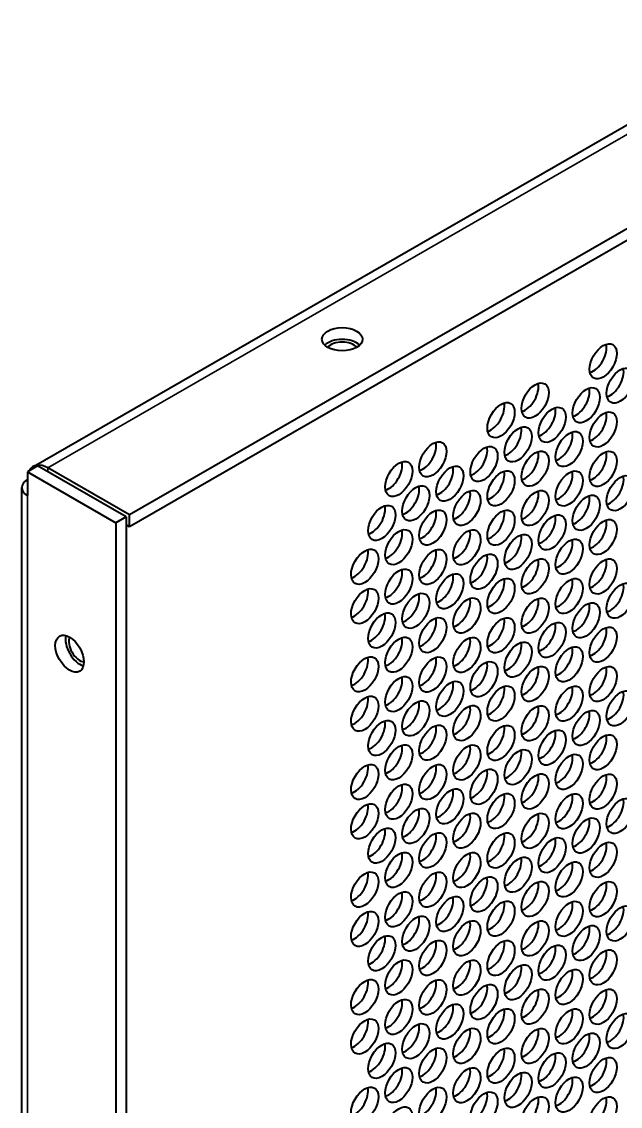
# Model space of a CAD drawing. Header units: millimetres. Extents: x 0 to 1682, y 0 to 1188.
# Drawn here: x 1223.5 to 1259, y 982.1 to 1046.4 of the extents above; entities that cross this region are included whole.
import ezdxf

# ---------------------------------------------------------------- set-up
doc = ezdxf.new("R2010")
doc.units = ezdxf.units.MM
doc.header["$LTSCALE"] = 2
doc.layers.add('가시적인 것(ISO)', color=3, linetype='Continuous', lineweight=40)
doc.layers.add('가시적인 좁은 것(ISO)', color=3, linetype='Continuous', lineweight=35)

msp = doc.modelspace()

# ---------------------------------------------------------------- linework, layer by layer
at = {"layer": '가시적인 것(ISO)'}
for p, q in [((1224.1924, 1020.0203), (1378.1397, 1108.6726)), ((1383.8439, 1105.7964), (1229.8967, 1017.144)), ((1383.8439, 1105.0956), (1229.8967, 1016.4433)), ((1224.4418, 1020.0526), (1223.8357, 1019.7036)), ((1229.6946, 1017.0277), (1224.4418, 1020.0526)), ((1229.8967, 1017.144), (1225.0479, 1019.9362)), ((1223.8357, 1019.7036), (1229.0885, 1016.6787)), ((1223.8357, 1019.7036), (1223.8357, 1018.3021)), ((1223.501, 947.5382), (1223.501, 1018.7674)), ((1229.6946, 1017.0277), (1229.0885, 1016.6787)), ((1229.0885, 1016.6787), (1229.0885, 950.1353)), ((1229.6946, 1017.0277), (1229.6946, 950.4844)), ((1229.8967, 1016.4433), (1229.6946, 1016.5596)), ((1229.8967, 1016.4433), (1229.8967, 1017.144))]:
    msp.add_line(p, q, dxfattribs=at)
for centre, major_axis, ratio in [((1242.5034, 1027.5683), (-1.2, 0), 0.5758617), ((1257.9789, 1026.2603), (-0.5703, -0.9904), 0.5780931), ((1258.9891, 1024.8191), (-0.5703, -0.9904), 0.5780931), ((1253.9383, 1023.9334), (-0.5703, -0.9904), 0.5780931), ((1256.9688, 1023.6558), (-0.5703, -0.9904), 0.5780931), ((1251.918, 1022.7701), (-0.5703, -0.9904), 0.5780931), ((1254.9484, 1022.4923), (-0.5703, -0.9904), 0.5780931), ((1257.9789, 1022.2146), (-0.5703, -0.9904), 0.5780931), ((1252.9281, 1021.3289), (-0.5703, -0.9904), 0.5780931), ((1255.9586, 1021.0512), (-0.5703, -0.9904), 0.5780931), ((1247.8774, 1020.4432), (-0.5703, -0.9904), 0.5780931), ((1250.9079, 1020.1655), (-0.5703, -0.9904), 0.5780931), ((1253.9383, 1019.8877), (-0.5703, -0.9904), 0.5780931), ((1257.9789, 1019.8788), (-0.5703, -0.9904), 0.5780931), ((1245.8571, 1019.2798), (-0.5703, -0.9904), 0.5780931), ((1248.8875, 1019.002), (-0.5703, -0.9904), 0.5780931), ((1251.918, 1018.7244), (-0.5703, -0.9904), 0.5780931), ((1255.9586, 1018.7153), (-0.5703, -0.9904), 0.5780931), ((1258.9891, 1018.4376), (-0.5703, -0.9904), 0.5780931), ((1246.8672, 1017.8387), (-0.5703, -0.9904), 0.5780931), ((1249.8977, 1017.5609), (-0.5703, -0.9904), 0.5780931), ((1253.9383, 1017.5519), (-0.5703, -0.9904), 0.5780931), ((1244.847, 1016.6753), (-0.5703, -0.9904), 0.5780931), ((1256.9688, 1017.2742), (-0.5703, -0.9904), 0.5780931), ((1247.8774, 1016.3975), (-0.5703, -0.9904), 0.5780931), ((1251.918, 1016.3885), (-0.5703, -0.9904), 0.5780931), ((1254.9484, 1016.1107), (-0.5703, -0.9904), 0.5780931), ((1257.9789, 1015.8331), (-0.5703, -0.9904), 0.5780931), ((1245.8571, 1015.2341), (-0.5703, -0.9904), 0.5780931), ((1249.8977, 1015.2251), (-0.5703, -0.9904), 0.5780931), ((1252.9281, 1014.9474), (-0.5703, -0.9904), 0.5780931), ((1243.8367, 1014.0707), (-0.5703, -0.9904), 0.5780931), ((1255.9586, 1014.6696), (-0.5703, -0.9904), 0.5780931), ((1247.8774, 1014.0616), (-0.5703, -0.9904), 0.5780931), ((1250.9079, 1013.784), (-0.5703, -0.9904), 0.5780931), ((1253.9383, 1013.5062), (-0.5703, -0.9904), 0.5780931), ((1257.9789, 1013.4972), (-0.5703, -0.9904), 0.5780931), ((1245.8571, 1012.8983), (-0.5703, -0.9904), 0.5780931), ((1248.8875, 1012.6205), (-0.5703, -0.9904), 0.5780931), ((1251.918, 1012.3428), (-0.5703, -0.9904), 0.5780931), ((1255.9586, 1012.3338), (-0.5703, -0.9904), 0.5780931), ((1243.8367, 1011.7348), (-0.5703, -0.9904), 0.5780931), ((1258.9891, 1012.0561), (-0.5703, -0.9904), 0.5780931), ((1246.8672, 1011.4571), (-0.5703, -0.9904), 0.5780931), ((1249.8977, 1011.1794), (-0.5703, -0.9904), 0.5780931), ((1253.9383, 1011.1704), (-0.5703, -0.9904), 0.5780931), ((1256.9688, 1010.8927), (-0.5703, -0.9904), 0.5780931), ((1244.847, 1010.2937), (-0.5703, -0.9904), 0.5780931), ((1247.8774, 1010.016), (-0.5703, -0.9904), 0.5780931), ((1251.918, 1010.007), (-0.5703, -0.9904), 0.5780931), ((1254.9484, 1009.7292), (-0.5703, -0.9904), 0.5780931), ((1226.3409, 1008.9175), (-0.5988, 1.0399), 0.5780931), ((1257.9789, 1009.4515), (-0.5703, -0.9904), 0.5780931), ((1245.8571, 1008.8526), (-0.5703, -0.9904), 0.5780931), ((1249.8977, 1008.8435), (-0.5703, -0.9904), 0.5780931), ((1252.9281, 1008.5658), (-0.5703, -0.9904), 0.5780931), ((1255.9586, 1008.2881), (-0.5703, -0.9904), 0.5780931), ((1243.8367, 1007.6891), (-0.5703, -0.9904), 0.5780931), ((1247.8774, 1007.6801), (-0.5703, -0.9904), 0.5780931), ((1250.9079, 1007.4024), (-0.5703, -0.9904), 0.5780931), ((1253.9383, 1007.1247), (-0.5703, -0.9904), 0.5780931), ((1257.9789, 1007.1157), (-0.5703, -0.9904), 0.5780931), ((1245.8571, 1006.5167), (-0.5703, -0.9904), 0.5780931), ((1248.8875, 1006.239), (-0.5703, -0.9904), 0.5780931), ((1251.918, 1005.9613), (-0.5703, -0.9904), 0.5780931), ((1255.9586, 1005.9522), (-0.5703, -0.9904), 0.5780931), ((1243.8367, 1005.3533), (-0.5703, -0.9904), 0.5780931), ((1246.8672, 1005.0756), (-0.5703, -0.9904), 0.5780931), ((1258.9891, 1005.6745), (-0.5703, -0.9904), 0.5780931), ((1249.8977, 1004.7978), (-0.5703, -0.9904), 0.5780931), ((1253.9383, 1004.7888), (-0.5703, -0.9904), 0.5780931), ((1256.9688, 1004.5111), (-0.5703, -0.9904), 0.5780931), ((1244.847, 1003.9122), (-0.5703, -0.9904), 0.5780931), ((1247.8774, 1003.6344), (-0.5703, -0.9904), 0.5780931), ((1251.918, 1003.6254), (-0.5703, -0.9904), 0.5780931), ((1254.9484, 1003.3477), (-0.5703, -0.9904), 0.5780931), ((1257.9789, 1003.07), (-0.5703, -0.9904), 0.5780931), ((1245.8571, 1002.471), (-0.5703, -0.9904), 0.5780931), ((1249.8977, 1002.462), (-0.5703, -0.9904), 0.5780931), ((1252.9281, 1002.1843), (-0.5703, -0.9904), 0.5780931), ((1255.9586, 1001.9065), (-0.5703, -0.9904), 0.5780931), ((1243.8367, 1001.3076), (-0.5703, -0.9904), 0.5780931), ((1247.8774, 1001.2986), (-0.5703, -0.9904), 0.5780931), ((1250.9079, 1001.0209), (-0.5703, -0.9904), 0.5780931), ((1253.9383, 1000.7431), (-0.5703, -0.9904), 0.5780931), ((1257.9789, 1000.7341), (-0.5703, -0.9904), 0.5780931), ((1245.8571, 1000.1352), (-0.5703, -0.9904), 0.5780931), ((1248.8875, 999.8574), (-0.5703, -0.9904), 0.5780931), ((1251.918, 999.5797), (-0.5703, -0.9904), 0.5780931), ((1255.9586, 999.5707), (-0.5703, -0.9904), 0.5780931), ((1258.9891, 999.293), (-0.5703, -0.9904), 0.5780931), ((1243.8367, 998.9717), (-0.5703, -0.9904), 0.5780931), ((1246.8672, 998.694), (-0.5703, -0.9904), 0.5780931), ((1249.8977, 998.4163), (-0.5703, -0.9904), 0.5780931), ((1253.9383, 998.4073), (-0.5703, -0.9904), 0.5780931), ((1256.9688, 998.1296), (-0.5703, -0.9904), 0.5780931), ((1244.847, 997.5307), (-0.5703, -0.9904), 0.5780931), ((1247.8774, 997.2529), (-0.5703, -0.9904), 0.5780931), ((1251.918, 997.2439), (-0.5703, -0.9904), 0.5780931), ((1254.9484, 996.9661), (-0.5703, -0.9904), 0.5780931), ((1245.8571, 996.0895), (-0.5703, -0.9904), 0.5780931), ((1249.8977, 996.0804), (-0.5703, -0.9904), 0.5780931), ((1257.9789, 996.6885), (-0.5703, -0.9904), 0.5780931), ((1252.9281, 995.8027), (-0.5703, -0.9904), 0.5780931), ((1255.9586, 995.525), (-0.5703, -0.9904), 0.5780931), ((1243.8367, 994.926), (-0.5703, -0.9904), 0.5780931), ((1247.8774, 994.917), (-0.5703, -0.9904), 0.5780931), ((1250.9079, 994.6394), (-0.5703, -0.9904), 0.5780931), ((1253.9383, 994.3616), (-0.5703, -0.9904), 0.5780931), ((1257.9789, 994.3526), (-0.5703, -0.9904), 0.5780931), ((1245.8571, 993.7536), (-0.5703, -0.9904), 0.5780931), ((1248.8875, 993.4759), (-0.5703, -0.9904), 0.5780931), ((1251.918, 993.1982), (-0.5703, -0.9904), 0.5780931), ((1255.9586, 993.1892), (-0.5703, -0.9904), 0.5780931), ((1258.9891, 992.9115), (-0.5703, -0.9904), 0.5780931), ((1243.8367, 992.5902), (-0.5703, -0.9904), 0.5780931), ((1246.8672, 992.3125), (-0.5703, -0.9904), 0.5780931), ((1249.8977, 992.0348), (-0.5703, -0.9904), 0.5780931), ((1253.9383, 992.0257), (-0.5703, -0.9904), 0.5780931), ((1256.9688, 991.7481), (-0.5703, -0.9904), 0.5780931), ((1244.847, 991.1491), (-0.5703, -0.9904), 0.5780931), ((1247.8774, 990.8713), (-0.5703, -0.9904), 0.5780931), ((1251.918, 990.8624), (-0.5703, -0.9904), 0.5780931), ((1254.9484, 990.5846), (-0.5703, -0.9904), 0.5780931), ((1257.9789, 990.3069), (-0.5703, -0.9904), 0.5780931), ((1245.8571, 989.708), (-0.5703, -0.9904), 0.5780931), ((1249.8977, 989.6989), (-0.5703, -0.9904), 0.5780931), ((1252.9281, 989.4212), (-0.5703, -0.9904), 0.5780931), ((1255.9586, 989.1435), (-0.5703, -0.9904), 0.5780931), ((1243.8367, 988.5445), (-0.5703, -0.9904), 0.5780931), ((1247.8774, 988.5355), (-0.5703, -0.9904), 0.5780931), ((1250.9079, 988.2578), (-0.5703, -0.9904), 0.5780931), ((1253.9383, 987.9801), (-0.5703, -0.9904), 0.5780931), ((1257.9789, 987.9711), (-0.5703, -0.9904), 0.5780931), ((1245.8571, 987.3721), (-0.5703, -0.9904), 0.5780931), ((1248.8875, 987.0943), (-0.5703, -0.9904), 0.5780931), ((1251.918, 986.8167), (-0.5703, -0.9904), 0.5780931), ((1255.9586, 986.8076), (-0.5703, -0.9904), 0.5780931), ((1258.9891, 986.5299), (-0.5703, -0.9904), 0.5780931), ((1243.8367, 986.2087), (-0.5703, -0.9904), 0.5780931), ((1246.8672, 985.931), (-0.5703, -0.9904), 0.5780931), ((1249.8977, 985.6532), (-0.5703, -0.9904), 0.5780931), ((1253.9383, 985.6442), (-0.5703, -0.9904), 0.5780931), ((1256.9688, 985.3665), (-0.5703, -0.9904), 0.5780931), ((1244.847, 984.7676), (-0.5703, -0.9904), 0.5780931), ((1247.8774, 984.4898), (-0.5703, -0.9904), 0.5780931), ((1251.918, 984.4808), (-0.5703, -0.9904), 0.5780931), ((1254.9484, 984.203), (-0.5703, -0.9904), 0.5780931), ((1257.9789, 983.9254), (-0.5703, -0.9904), 0.5780931), ((1245.8571, 983.3264), (-0.5703, -0.9904), 0.5780931), ((1249.8977, 983.3174), (-0.5703, -0.9904), 0.5780931), ((1252.9281, 983.0397), (-0.5703, -0.9904), 0.5780931), ((1255.9586, 982.7619), (-0.5703, -0.9904), 0.5780931), ((1243.8367, 982.163), (-0.5703, -0.9904), 0.5780931), ((1247.8774, 982.154), (-0.5703, -0.9904), 0.5780931), ((1250.9079, 981.8763), (-0.5703, -0.9904), 0.5780931), ((1253.9383, 981.5985), (-0.5703, -0.9904), 0.5780931), ((1257.9789, 981.5895), (-0.5703, -0.9904), 0.5780931), ((1245.8571, 980.9906), (-0.5703, -0.9904), 0.5780931)]:
    msp.add_ellipse(centre, major_axis=major_axis, ratio=ratio, dxfattribs=at)
for centre, major_axis, ratio, start_param, end_param in [((1242.5034, 1026.8675), (-1.2, 0), 0.5758617, 3.6733321, 5.7514458), ((1242.5034, 1026.8675), (0.9263, 0), 0.5758617, 0.4100941, 2.7314985), ((1257.3728, 1026.6093), (0.5703, 0.9904), 0.5780931, 3.6993769, 5.7254011), ((1258.383, 1025.1682), (0.5703, 0.9904), 0.5780931, 3.6993769, 5.7254011), ((1253.3322, 1024.2825), (0.5703, 0.9904), 0.5780931, 3.6993769, 5.7254011), ((1256.3627, 1024.0048), (0.5703, 0.9904), 0.5780931, 3.6993769, 5.7254011), ((1251.3119, 1023.1191), (0.5703, 0.9904), 0.5780931, 3.6993769, 5.7254011), ((1254.3423, 1022.8413), (0.5703, 0.9904), 0.5780931, 3.6993769, 5.7254011), ((1257.3728, 1022.5636), (0.5703, 0.9904), 0.5780931, 3.6993769, 5.7254011), ((1252.3221, 1021.6779), (0.5703, 0.9904), 0.5780931, 3.6993769, 5.7254011), ((1255.3525, 1021.4002), (0.5703, 0.9904), 0.5780931, 3.6993769, 5.7254011), ((1247.2713, 1020.7922), (0.5703, 0.9904), 0.5780931, 3.6993769, 5.7254011), ((1250.3018, 1020.5145), (0.5703, 0.9904), 0.5780931, 3.6993769, 5.7254011), ((1253.3322, 1020.2368), (0.5703, 0.9904), 0.5780931, 3.6993769, 5.7254011), ((1257.3728, 1020.2278), (0.5703, 0.9904), 0.5780931, 3.6993769, 5.7254011), ((1225.0479, 1018.5347), (-0.8555, 1.4856), 0.5780931, 5.4997209, 6.6202822), ((1245.251, 1019.6288), (0.5703, 0.9904), 0.5780931, 3.6993769, 5.7254011), ((1248.2814, 1019.3511), (0.5703, 0.9904), 0.5780931, 3.6993769, 5.7254011), ((1224.6439, 1018.7674), (-1.1429, 0), 0.5758617, 5.4977871, 7.0685835), ((1251.3119, 1019.0734), (0.5703, 0.9904), 0.5780931, 3.6993769, 5.7254011), ((1255.3525, 1019.0643), (0.5703, 0.9904), 0.5780931, 3.6993769, 5.7254011), ((1258.383, 1018.7866), (0.5703, 0.9904), 0.5780931, 3.6993769, 5.7254011), ((1246.2611, 1018.1877), (0.5703, 0.9904), 0.5780931, 3.6993769, 5.7254011), ((1249.2916, 1017.9099), (0.5703, 0.9904), 0.5780931, 3.6993769, 5.7254011), ((1253.3322, 1017.9009), (0.5703, 0.9904), 0.5780931, 3.6993769, 5.7254011), ((1256.3627, 1017.6233), (0.5703, 0.9904), 0.5780931, 3.6993769, 5.7254011), ((1244.2409, 1017.0243), (0.5703, 0.9904), 0.5780931, 3.6993769, 5.7254011), ((1247.2713, 1016.7465), (0.5703, 0.9904), 0.5780931, 3.6993769, 5.7254011), ((1251.3119, 1016.7375), (0.5703, 0.9904), 0.5780931, 3.6993769, 5.7254011), ((1254.3423, 1016.4598), (0.5703, 0.9904), 0.5780931, 3.6993769, 5.7254011), ((1257.3728, 1016.1821), (0.5703, 0.9904), 0.5780931, 3.6993769, 5.7254011), ((1245.251, 1015.5831), (0.5703, 0.9904), 0.5780931, 3.6993769, 5.7254011), ((1249.2916, 1015.5741), (0.5703, 0.9904), 0.5780931, 3.6993769, 5.7254011), ((1252.3221, 1015.2964), (0.5703, 0.9904), 0.5780931, 3.6993769, 5.7254011), ((1255.3525, 1015.0186), (0.5703, 0.9904), 0.5780931, 3.6993769, 5.7254011), ((1243.2306, 1014.4197), (0.5703, 0.9904), 0.5780931, 3.6993769, 5.7254011), ((1247.2713, 1014.4107), (0.5703, 0.9904), 0.5780931, 3.6993769, 5.7254011), ((1250.3018, 1014.133), (0.5703, 0.9904), 0.5780931, 3.6993769, 5.7254011), ((1253.3322, 1013.8552), (0.5703, 0.9904), 0.5780931, 3.6993769, 5.7254011), ((1257.3728, 1013.8462), (0.5703, 0.9904), 0.5780931, 3.6993769, 5.7254011), ((1245.251, 1013.2473), (0.5703, 0.9904), 0.5780931, 3.6993769, 5.7254011), ((1248.2814, 1012.9695), (0.5703, 0.9904), 0.5780931, 3.6993769, 5.7254011), ((1251.3119, 1012.6918), (0.5703, 0.9904), 0.5780931, 3.6993769, 5.7254011), ((1255.3525, 1012.6828), (0.5703, 0.9904), 0.5780931, 3.6993769, 5.7254011), ((1243.2306, 1012.0838), (0.5703, 0.9904), 0.5780931, 3.6993769, 5.7254011), ((1258.383, 1012.4051), (0.5703, 0.9904), 0.5780931, 3.6993769, 5.7254011), ((1246.2611, 1011.8061), (0.5703, 0.9904), 0.5780931, 3.6993769, 5.7254011), ((1249.2916, 1011.5284), (0.5703, 0.9904), 0.5780931, 3.6993769, 5.7254011), ((1253.3322, 1011.5194), (0.5703, 0.9904), 0.5780931, 3.6993769, 5.7254011), ((1256.3627, 1011.2417), (0.5703, 0.9904), 0.5780931, 3.6993769, 5.7254011), ((1244.2409, 1010.6428), (0.5703, 0.9904), 0.5780931, 3.6993769, 5.7254011), ((1247.2713, 1010.365), (0.5703, 0.9904), 0.5780931, 3.6993769, 5.7254011), ((1251.3119, 1010.356), (0.5703, 0.9904), 0.5780931, 3.6993769, 5.7254011), ((1254.3423, 1010.0782), (0.5703, 0.9904), 0.5780931, 3.6993769, 5.7254011), ((1257.3728, 1009.8006), (0.5703, 0.9904), 0.5780931, 3.6993769, 5.7254011), ((1226.947, 1009.2666), (0.5988, -1.0399), 0.5780931, 3.669935, 5.7548429), ((1226.947, 1009.2666), (-0.4622, 0.8027), 0.5780931, 0.4043242, 2.7372684), ((1245.251, 1009.2016), (0.5703, 0.9904), 0.5780931, 3.6993769, 5.7254011), ((1249.2916, 1009.1926), (0.5703, 0.9904), 0.5780931, 3.6993769, 5.7254011), ((1252.3221, 1008.9148), (0.5703, 0.9904), 0.5780931, 3.6993769, 5.7254011), ((1255.3525, 1008.6371), (0.5703, 0.9904), 0.5780931, 3.6993769, 5.7254011), ((1243.2306, 1008.0382), (0.5703, 0.9904), 0.5780931, 3.6993769, 5.7254011), ((1247.2713, 1008.0291), (0.5703, 0.9904), 0.5780931, 3.6993769, 5.7254011), ((1250.3018, 1007.7515), (0.5703, 0.9904), 0.5780931, 3.6993769, 5.7254011), ((1245.251, 1006.8658), (0.5703, 0.9904), 0.5780931, 3.6993769, 5.7254011), ((1253.3322, 1007.4737), (0.5703, 0.9904), 0.5780931, 3.6993769, 5.7254011), ((1257.3728, 1007.4647), (0.5703, 0.9904), 0.5780931, 3.6993769, 5.7254011), ((1248.2814, 1006.588), (0.5703, 0.9904), 0.5780931, 3.6993769, 5.7254011), ((1251.3119, 1006.3103), (0.5703, 0.9904), 0.5780931, 3.6993769, 5.7254011), ((1255.3525, 1006.3013), (0.5703, 0.9904), 0.5780931, 3.6993769, 5.7254011), ((1243.2306, 1005.7023), (0.5703, 0.9904), 0.5780931, 3.6993769, 5.7254011), ((1258.383, 1006.0236), (0.5703, 0.9904), 0.5780931, 3.6993769, 5.7254011), ((1246.2611, 1005.4246), (0.5703, 0.9904), 0.5780931, 3.6993769, 5.7254011), ((1249.2916, 1005.1469), (0.5703, 0.9904), 0.5780931, 3.6993769, 5.7254011), ((1253.3322, 1005.1378), (0.5703, 0.9904), 0.5780931, 3.6993769, 5.7254011), ((1256.3627, 1004.8602), (0.5703, 0.9904), 0.5780931, 3.6993769, 5.7254011), ((1244.2409, 1004.2612), (0.5703, 0.9904), 0.5780931, 3.6993769, 5.7254011), ((1247.2713, 1003.9834), (0.5703, 0.9904), 0.5780931, 3.6993769, 5.7254011), ((1251.3119, 1003.9745), (0.5703, 0.9904), 0.5780931, 3.6993769, 5.7254011), ((1254.3423, 1003.6967), (0.5703, 0.9904), 0.5780931, 3.6993769, 5.7254011), ((1257.3728, 1003.419), (0.5703, 0.9904), 0.5780931, 3.6993769, 5.7254011), ((1245.251, 1002.8201), (0.5703, 0.9904), 0.5780931, 3.6993769, 5.7254011), ((1249.2916, 1002.811), (0.5703, 0.9904), 0.5780931, 3.6993769, 5.7254011), ((1252.3221, 1002.5333), (0.5703, 0.9904), 0.5780931, 3.6993769, 5.7254011), ((1255.3525, 1002.2556), (0.5703, 0.9904), 0.5780931, 3.6993769, 5.7254011), ((1243.2306, 1001.6566), (0.5703, 0.9904), 0.5780931, 3.6993769, 5.7254011), ((1247.2713, 1001.6476), (0.5703, 0.9904), 0.5780931, 3.6993769, 5.7254011), ((1250.3018, 1001.3699), (0.5703, 0.9904), 0.5780931, 3.6993769, 5.7254011), ((1253.3322, 1001.0922), (0.5703, 0.9904), 0.5780931, 3.6993769, 5.7254011), ((1257.3728, 1001.0832), (0.5703, 0.9904), 0.5780931, 3.6993769, 5.7254011), ((1245.251, 1000.4842), (0.5703, 0.9904), 0.5780931, 3.6993769, 5.7254011), ((1248.2814, 1000.2064), (0.5703, 0.9904), 0.5780931, 3.6993769, 5.7254011), ((1251.3119, 999.9288), (0.5703, 0.9904), 0.5780931, 3.6993769, 5.7254011), ((1255.3525, 999.9197), (0.5703, 0.9904), 0.5780931, 3.6993769, 5.7254011), ((1243.2306, 999.3208), (0.5703, 0.9904), 0.5780931, 3.6993769, 5.7254011), ((1258.383, 999.642), (0.5703, 0.9904), 0.5780931, 3.6993769, 5.7254011), ((1246.2611, 999.0431), (0.5703, 0.9904), 0.5780931, 3.6993769, 5.7254011), ((1249.2916, 998.7653), (0.5703, 0.9904), 0.5780931, 3.6993769, 5.7254011), ((1253.3322, 998.7563), (0.5703, 0.9904), 0.5780931, 3.6993769, 5.7254011), ((1244.2409, 997.8797), (0.5703, 0.9904), 0.5780931, 3.6993769, 5.7254011), ((1256.3627, 998.4786), (0.5703, 0.9904), 0.5780931, 3.6993769, 5.7254011), ((1247.2713, 997.6019), (0.5703, 0.9904), 0.5780931, 3.6993769, 5.7254011), ((1251.3119, 997.5929), (0.5703, 0.9904), 0.5780931, 3.6993769, 5.7254011), ((1254.3423, 997.3152), (0.5703, 0.9904), 0.5780931, 3.6993769, 5.7254011), ((1257.3728, 997.0375), (0.5703, 0.9904), 0.5780931, 3.6993769, 5.7254011), ((1245.251, 996.4385), (0.5703, 0.9904), 0.5780931, 3.6993769, 5.7254011), ((1249.2916, 996.4295), (0.5703, 0.9904), 0.5780931, 3.6993769, 5.7254011), ((1252.3221, 996.1518), (0.5703, 0.9904), 0.5780931, 3.6993769, 5.7254011), ((1243.2306, 995.2751), (0.5703, 0.9904), 0.5780931, 3.6993769, 5.7254011), ((1255.3525, 995.874), (0.5703, 0.9904), 0.5780931, 3.6993769, 5.7254011), ((1247.2713, 995.2661), (0.5703, 0.9904), 0.5780931, 3.6993769, 5.7254011), ((1250.3018, 994.9884), (0.5703, 0.9904), 0.5780931, 3.6993769, 5.7254011), ((1253.3322, 994.7106), (0.5703, 0.9904), 0.5780931, 3.6993769, 5.7254011), ((1257.3728, 994.7016), (0.5703, 0.9904), 0.5780931, 3.6993769, 5.7254011), ((1245.251, 994.1027), (0.5703, 0.9904), 0.5780931, 3.6993769, 5.7254011), ((1248.2814, 993.8249), (0.5703, 0.9904), 0.5780931, 3.6993769, 5.7254011), ((1251.3119, 993.5472), (0.5703, 0.9904), 0.5780931, 3.6993769, 5.7254011), ((1255.3525, 993.5382), (0.5703, 0.9904), 0.5780931, 3.6993769, 5.7254011), ((1243.2306, 992.9392), (0.5703, 0.9904), 0.5780931, 3.6993769, 5.7254011), ((1258.383, 993.2605), (0.5703, 0.9904), 0.5780931, 3.6993769, 5.7254011), ((1246.2611, 992.6615), (0.5703, 0.9904), 0.5780931, 3.6993769, 5.7254011), ((1249.2916, 992.3838), (0.5703, 0.9904), 0.5780931, 3.6993769, 5.7254011), ((1253.3322, 992.3748), (0.5703, 0.9904), 0.5780931, 3.6993769, 5.7254011), ((1256.3627, 992.0971), (0.5703, 0.9904), 0.5780931, 3.6993769, 5.7254011), ((1244.2409, 991.4981), (0.5703, 0.9904), 0.5780931, 3.6993769, 5.7254011), ((1247.2713, 991.2204), (0.5703, 0.9904), 0.5780931, 3.6993769, 5.7254011), ((1251.3119, 991.2114), (0.5703, 0.9904), 0.5780931, 3.6993769, 5.7254011), ((1254.3423, 990.9336), (0.5703, 0.9904), 0.5780931, 3.6993769, 5.7254011), ((1257.3728, 990.6559), (0.5703, 0.9904), 0.5780931, 3.6993769, 5.7254011), ((1245.251, 990.057), (0.5703, 0.9904), 0.5780931, 3.6993769, 5.7254011), ((1249.2916, 990.0479), (0.5703, 0.9904), 0.5780931, 3.6993769, 5.7254011), ((1252.3221, 989.7702), (0.5703, 0.9904), 0.5780931, 3.6993769, 5.7254011), ((1255.3525, 989.4925), (0.5703, 0.9904), 0.5780931, 3.6993769, 5.7254011), ((1243.2306, 988.8935), (0.5703, 0.9904), 0.5780931, 3.6993769, 5.7254011), ((1247.2713, 988.8845), (0.5703, 0.9904), 0.5780931, 3.6993769, 5.7254011), ((1250.3018, 988.6068), (0.5703, 0.9904), 0.5780931, 3.6993769, 5.7254011), ((1253.3322, 988.3291), (0.5703, 0.9904), 0.5780931, 3.6993769, 5.7254011), ((1257.3728, 988.3201), (0.5703, 0.9904), 0.5780931, 3.6993769, 5.7254011), ((1245.251, 987.7211), (0.5703, 0.9904), 0.5780931, 3.6993769, 5.7254011), ((1248.2814, 987.4434), (0.5703, 0.9904), 0.5780931, 3.6993769, 5.7254011), ((1251.3119, 987.1657), (0.5703, 0.9904), 0.5780931, 3.6993769, 5.7254011), ((1255.3525, 987.1566), (0.5703, 0.9904), 0.5780931, 3.6993769, 5.7254011), ((1243.2306, 986.5577), (0.5703, 0.9904), 0.5780931, 3.6993769, 5.7254011), ((1246.2611, 986.28), (0.5703, 0.9904), 0.5780931, 3.6993769, 5.7254011), ((1258.383, 986.8789), (0.5703, 0.9904), 0.5780931, 3.6993769, 5.7254011), ((1249.2916, 986.0022), (0.5703, 0.9904), 0.5780931, 3.6993769, 5.7254011), ((1253.3322, 985.9932), (0.5703, 0.9904), 0.5780931, 3.6993769, 5.7254011), ((1256.3627, 985.7156), (0.5703, 0.9904), 0.5780931, 3.6993769, 5.7254011), ((1244.2409, 985.1166), (0.5703, 0.9904), 0.5780931, 3.6993769, 5.7254011), ((1247.2713, 984.8388), (0.5703, 0.9904), 0.5780931, 3.6993769, 5.7254011), ((1251.3119, 984.8298), (0.5703, 0.9904), 0.5780931, 3.6993769, 5.7254011), ((1254.3423, 984.5521), (0.5703, 0.9904), 0.5780931, 3.6993769, 5.7254011), ((1257.3728, 984.2744), (0.5703, 0.9904), 0.5780931, 3.6993769, 5.7254011), ((1245.251, 983.6754), (0.5703, 0.9904), 0.5780931, 3.6993769, 5.7254011), ((1249.2916, 983.6664), (0.5703, 0.9904), 0.5780931, 3.6993769, 5.7254011), ((1252.3221, 983.3887), (0.5703, 0.9904), 0.5780931, 3.6993769, 5.7254011), ((1255.3525, 983.111), (0.5703, 0.9904), 0.5780931, 3.6993769, 5.7254011), ((1243.2306, 982.512), (0.5703, 0.9904), 0.5780931, 3.6993769, 5.7254011), ((1247.2713, 982.503), (0.5703, 0.9904), 0.5780931, 3.6993769, 5.7254011), ((1250.3018, 982.2253), (0.5703, 0.9904), 0.5780931, 3.6993769, 5.7254011), ((1253.3322, 981.9475), (0.5703, 0.9904), 0.5780931, 3.6993769, 5.7254011), ((1257.3728, 981.9386), (0.5703, 0.9904), 0.5780931, 3.6993769, 5.7254011)]:
    msp.add_ellipse(centre, major_axis=major_axis, ratio=ratio, start_param=start_param, end_param=end_param, dxfattribs=at)
at = {"layer": '가시적인 좁은 것(ISO)'}
for p, q in [((1378.9952, 1108.5886), (1225.0479, 1019.9362)), ((1225.0479, 1019.9362), (1225.0479, 1019.7036)), ((1223.8357, 1018.3021), (1223.8357, 947.087))]:
    msp.add_line(p, q, dxfattribs=at)

doc.saveas('drawing.dxf')
